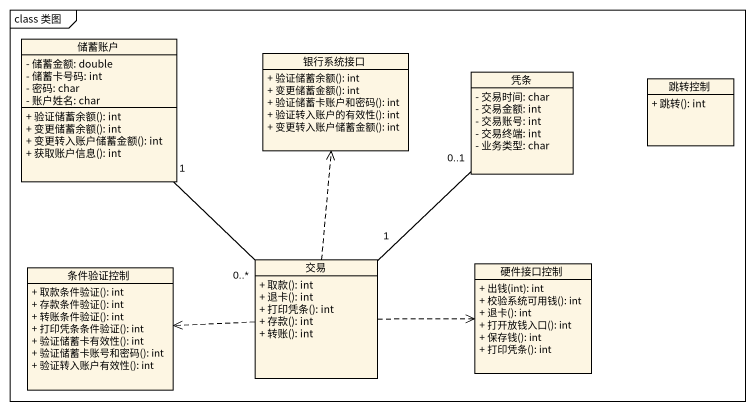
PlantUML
@startuml
mainframe class 类图
hide circle
hide empty members
skinparam classAttributeIconSize 0
class 储蓄账户 {
  - 储蓄金额: double
  - 储蓄卡号码: int
  - 密码: char
  - 账户姓名: char
  + 验证储蓄余额(): int
  + 变更储蓄余额(): int
  + 变更转入账户储蓄金额(): int
  + 获取账户信息(): int
}
class 银行系统接口 {
  + 验证储蓄余额(): int
  + 变更储蓄金额(): int
  + 验证储蓄卡账户和密码(): int
  + 验证转入账户的有效性(): int
  + 变更转入账户储蓄金额(): int
}
class 凭条 {
  - 交易时间: char
  - 交易金额: int
  - 交易账号: int
  - 交易终端: int
  - 业务类型: char
}
class 跳转控制 {
  + 跳转(): int
}
class 交易 {
  + 取款(): int
  + 退卡(): int
  + 打印凭条(): int
  + 存款(): int
  + 转账(): int
}
class 硬件接口控制 {
  + 出钱(int): int
  + 校验系统可用钱(): int
  + 退卡(): int
  + 打开放钱入口(): int
  + 保存钱(): int
  + 打印凭条(): int
}
class 条件验证控制 {
  + 取款条件验证(): int
  + 存款条件验证(): int
  + 转账条件验证(): int
  + 打印凭条条件验证(): int
  + 验证储蓄卡有效性(): int
  + 验证储蓄卡账号和密码(): int
  + 验证转入账户有效性(): int
}
储蓄账户 "1" -- "0..*" 交易
交易 .up.> 银行系统接口
交易 "1" -up- "0..1" 凭条
交易 .right.> 硬件接口控制
交易 .left.> 条件验证控制
@enduml
